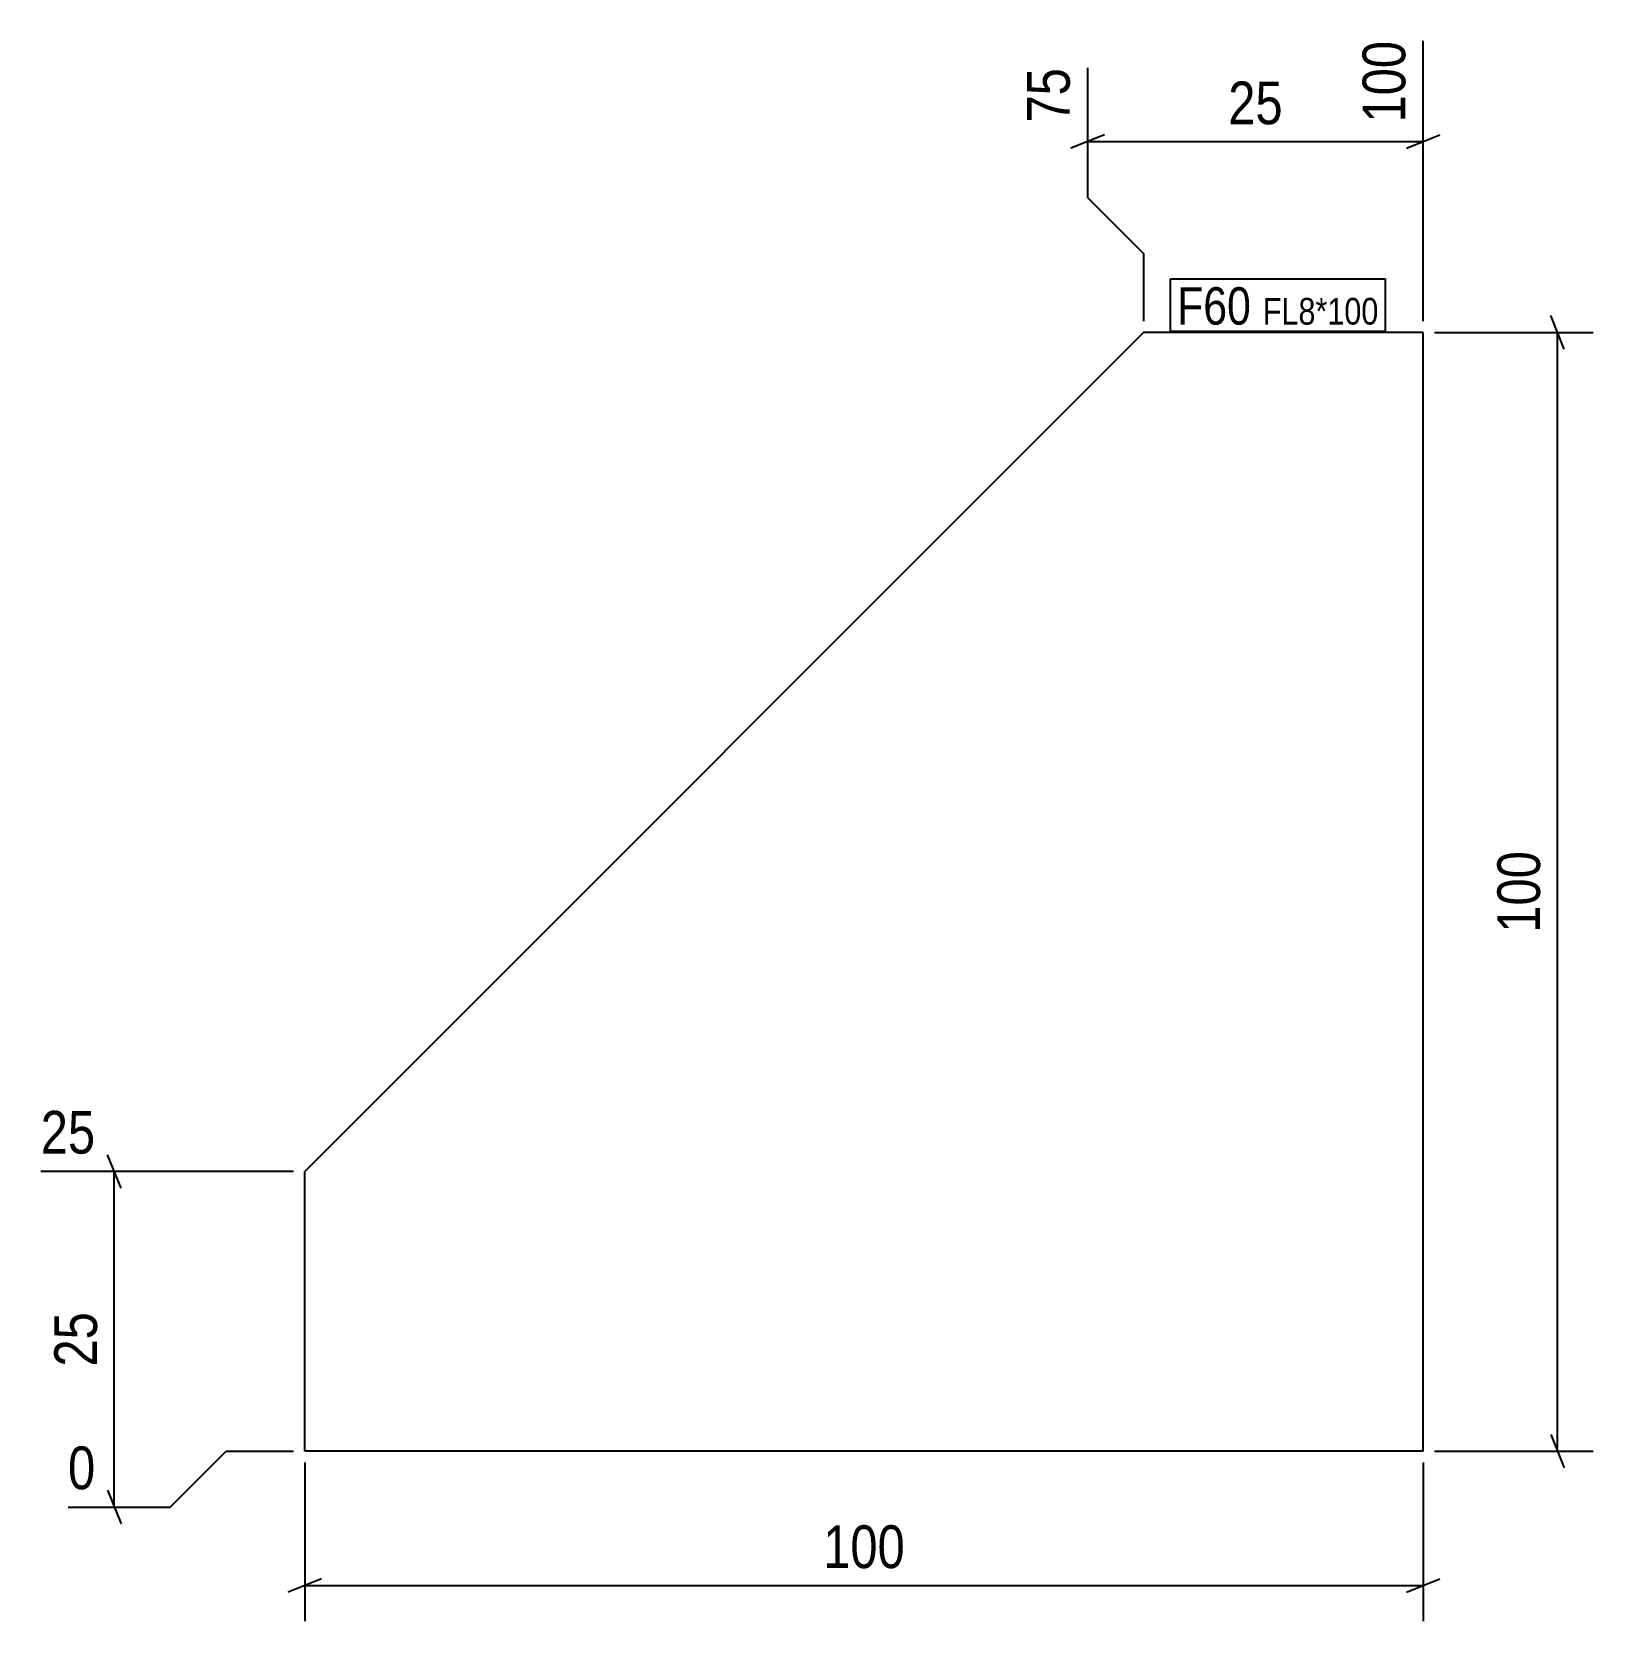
# Model space of a CAD drawing. Header units: millimetres. Extents: x 2 to 142, y 3 to 145.
import ezdxf

# ---------------------------------------------------------------- set-up
doc = ezdxf.new("R2010")
doc.units = ezdxf.units.MM
for name, color, linetype in [('MÅLSÆTNING', 7, 'Continuous'), ('STÅL', 7, 'Continuous'), ('TEKST', 7, 'Continuous')]:
    doc.layers.add(name, color=color, linetype=linetype)
doc.styles.add('Arial Narrow', font='ARIALN.TTF', dxfattribs={"height": 0.2})

msp = doc.modelspace()

# ---------------------------------------------------------------- linework, layer by layer
at = {"layer": 'MÅLSÆTNING', "color": 7, "linetype": 'Continuous'}
for p, q in [((126.61, 119.2), (126.61, 144.27)), ((96.61, 141.84), (96.61, 130.26)), ((98.11, 135.86), (95.11, 134.66)), ((96.61, 135.26), (126.61, 135.26)), ((125.11, 134.66), (128.11, 135.86)), ((96.61, 130.26), (101.61, 125.26)), ((101.61, 125.26), (101.61, 119.2)), ((139.21, 116.7), (138.01, 119.7)), ((127.61, 118.2), (141.81, 118.2)), ((138.61, 18.2), (138.61, 118.2)), ((10.18, 41.7), (8.97, 44.7)), ((25.61, 43.2), (3, 43.2)), ((9.58, 13.2), (9.58, 43.2)), ((138.01, 19.7), (139.21, 16.7)), ((14.57, 13.2), (19.57, 18.2)), ((19.57, 18.2), (25.61, 18.2)), ((26.61, 17.2), (26.61, 3)), ((126.61, 17.2), (126.61, 3)), ((127.61, 18.2), (141.81, 18.2)), ((8.97, 14.7), (10.18, 11.7)), ((5.44, 13.2), (14.57, 13.2)), ((28.11, 6.8), (25.11, 5.6)), ((26.61, 6.2), (126.61, 6.2)), ((125.11, 5.6), (128.11, 6.8))]:
    msp.add_line(p, q, dxfattribs=at)
at = {"layer": 'STÅL', "color": 2, "linetype": 'Continuous'}
for p, q in [((101.61, 118.2), (26.61, 43.2)), ((126.61, 118.2), (101.61, 118.2)), ((126.61, 18.2), (126.61, 118.2)), ((26.61, 18.2), (26.61, 43.2)), ((126.61, 18.2), (26.61, 18.2))]:
    msp.add_line(p, q, dxfattribs=at)

# ---------------------------------------------------------------- wipeouts: each hides what was drawn before it
at = {"color": 0}
for points in [[(114.85, 136.01), (114.85, 141.61), (108.38, 141.61), (108.38, 136.01)], [(137.86, 72.66), (132.26, 72.66), (132.26, 63.74), (137.86, 63.74)], [(8.82, 31.44), (3.22, 31.44), (3.22, 24.96), (8.82, 24.96)], [(81.07, 6.95), (81.07, 12.55), (72.16, 12.55), (72.16, 6.95)]]:
    msp.add_wipeout(points, dxfattribs=at).dxf.layer = 'MÅLSÆTNING'

# ---------------------------------------------------------------- next in the draw order: texts
at = {"layer": 'MÅLSÆTNING', "color": 3, "style": 'Arial Narrow'}
for s, p in [('25', (109.18, 136.81)), ('100', (72.96, 7.75))]:
    msp.add_text(s, height=3.818, dxfattribs=at).set_placement(p)
for s, p in [('100', (137.06, 64.54)), ('25', (8.03, 25.76))]:
    msp.add_text(s, height=3.818, rotation=90.0002, dxfattribs=at).set_placement(p)

# ---------------------------------------------------------------- next in the draw order: wipeouts: each hides what was drawn before it
at = {"color": 0, "linetype": 'Continuous'}
for points in [[(125.81, 145.07), (120.21, 145.07), (120.21, 136.16), (125.81, 136.16)], [(95.81, 142.64), (90.21, 142.64), (90.21, 136.16), (95.81, 136.16)], [(8.67, 44), (8.67, 49.6), (2.2, 49.6), (2.2, 44)], [(8.67, 14), (8.67, 19.6), (4.64, 19.6), (4.64, 14)]]:
    msp.add_wipeout(points, dxfattribs=at).dxf.layer = 'MÅLSÆTNING'
at = {"color": 0}
for points in [[(111.22, 118.9), (111.22, 122.4), (104.61, 122.4), (104.61, 118.9)], [(122.63, 118.9), (122.63, 121.4), (112.27, 121.4), (112.27, 118.9)]]:
    msp.add_wipeout(points, dxfattribs=at).dxf.layer = 'TEKST'

# ---------------------------------------------------------------- next in the draw order: texts
at = {"layer": 'MÅLSÆTNING', "color": 3, "linetype": 'Continuous', "style": 'Arial Narrow'}
for s, p in [('100', (125.01, 136.96)), ('75', (95.01, 136.96))]:
    msp.add_text(s, height=3.818, rotation=90.0002, dxfattribs=at).set_placement(p)
for s, height, p in [('25', 3.818, (3, 44.8)), ('0', 3.82, (5.44, 14.8))]:
    msp.add_text(s, height=height, dxfattribs=at).set_placement(p)

# ---------------------------------------------------------------- next in the draw order: wipeouts: each hides what was drawn before it
at = {"color": 0}
for points in [[(111.22, 118.9), (111.22, 122.4), (104.61, 122.4), (104.61, 118.9)], [(122.63, 118.9), (122.63, 121.4), (112.27, 121.4), (112.27, 118.9)]]:
    msp.add_wipeout(points, dxfattribs=at).dxf.layer = 'TEKST'

# ---------------------------------------------------------------- next in the draw order: linework, layer by layer
at = {"layer": 'TEKST', "color": 7, "linetype": 'Continuous'}
for p, q in [((104.01, 123), (123.23, 123)), ((104.01, 118.3), (104.01, 123)), ((123.23, 118.3), (123.23, 123)), ((104.01, 118.3), (123.23, 118.3))]:
    msp.add_line(p, q, dxfattribs=at)

# ---------------------------------------------------------------- next in the draw order: texts
at = {"layer": 'TEKST', "color": 3, "style": 'Arial Narrow'}
for s, height, p in [('F60', 3.34, (104.61, 118.9)), ('FL8*100', 2.386, (112.27, 118.9))]:
    msp.add_text(s, height=height, dxfattribs=at).set_placement(p)

doc.saveas('drawing.dxf')
